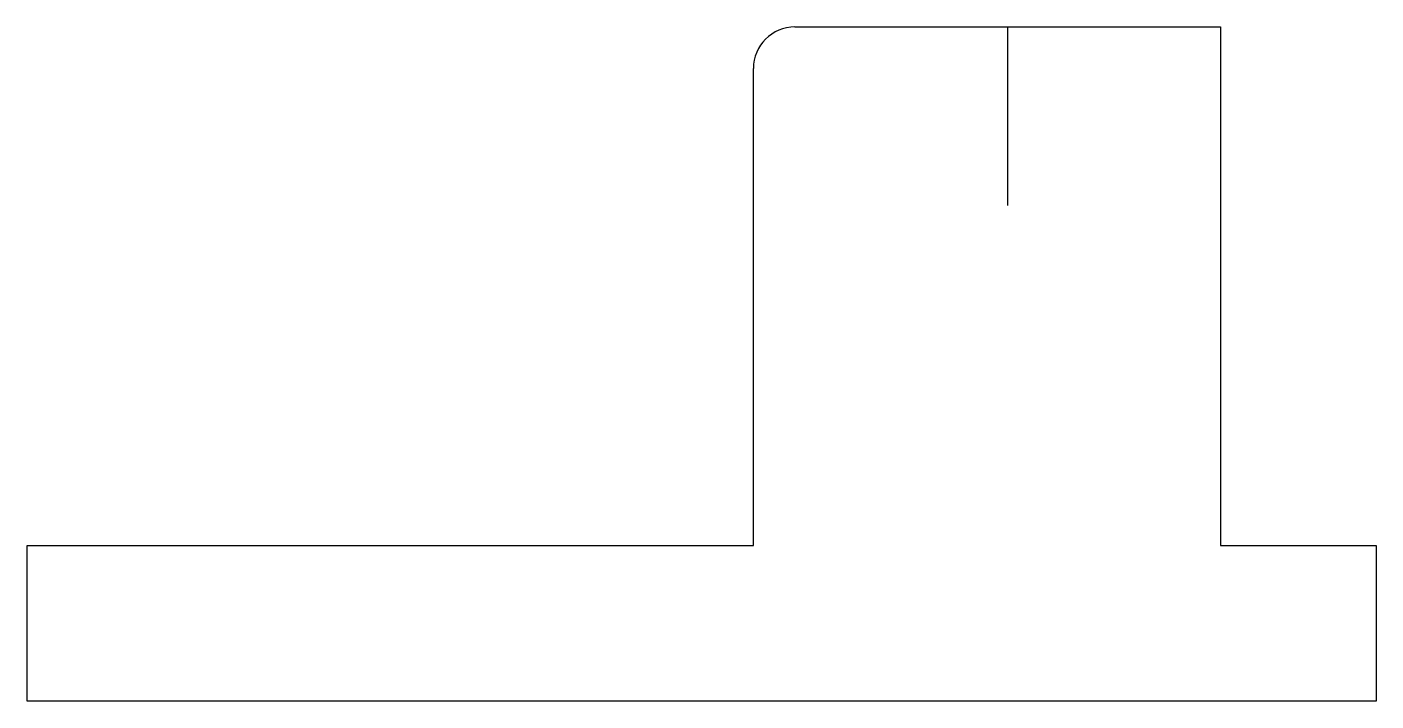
# Model space of a CAD drawing. Header units: millimetres. Extents: x 1954 to 2084, y 1184 to 1249.
import ezdxf

# ---------------------------------------------------------------- set-up
doc = ezdxf.new("R2010")
doc.units = ezdxf.units.MM

msp = doc.modelspace()

# ---------------------------------------------------------------- linework, layer by layer
at = {"color": 4}
for p, q in [((2028.15, 1248.82), (2069.15, 1248.82)), ((2048.65, 1248.82), (2048.65, 1231.61)), ((2069.15, 1248.82), (2069.15, 1198.82)), ((2024.15, 1198.82), (2024.15, 1244.82)), ((1954.15, 1183.82), (1954.15, 1198.82)), ((1954.15, 1198.82), (2024.15, 1198.82)), ((2069.15, 1198.82), (2084.15, 1198.82)), ((2084.15, 1198.82), (2084.15, 1183.82)), ((2084.15, 1183.82), (1954.15, 1183.82))]:
    msp.add_line(p, q, dxfattribs=at)
msp.add_arc((2028.15, 1244.82), 4, 90, 180, dxfattribs=at)

doc.saveas('drawing.dxf')
